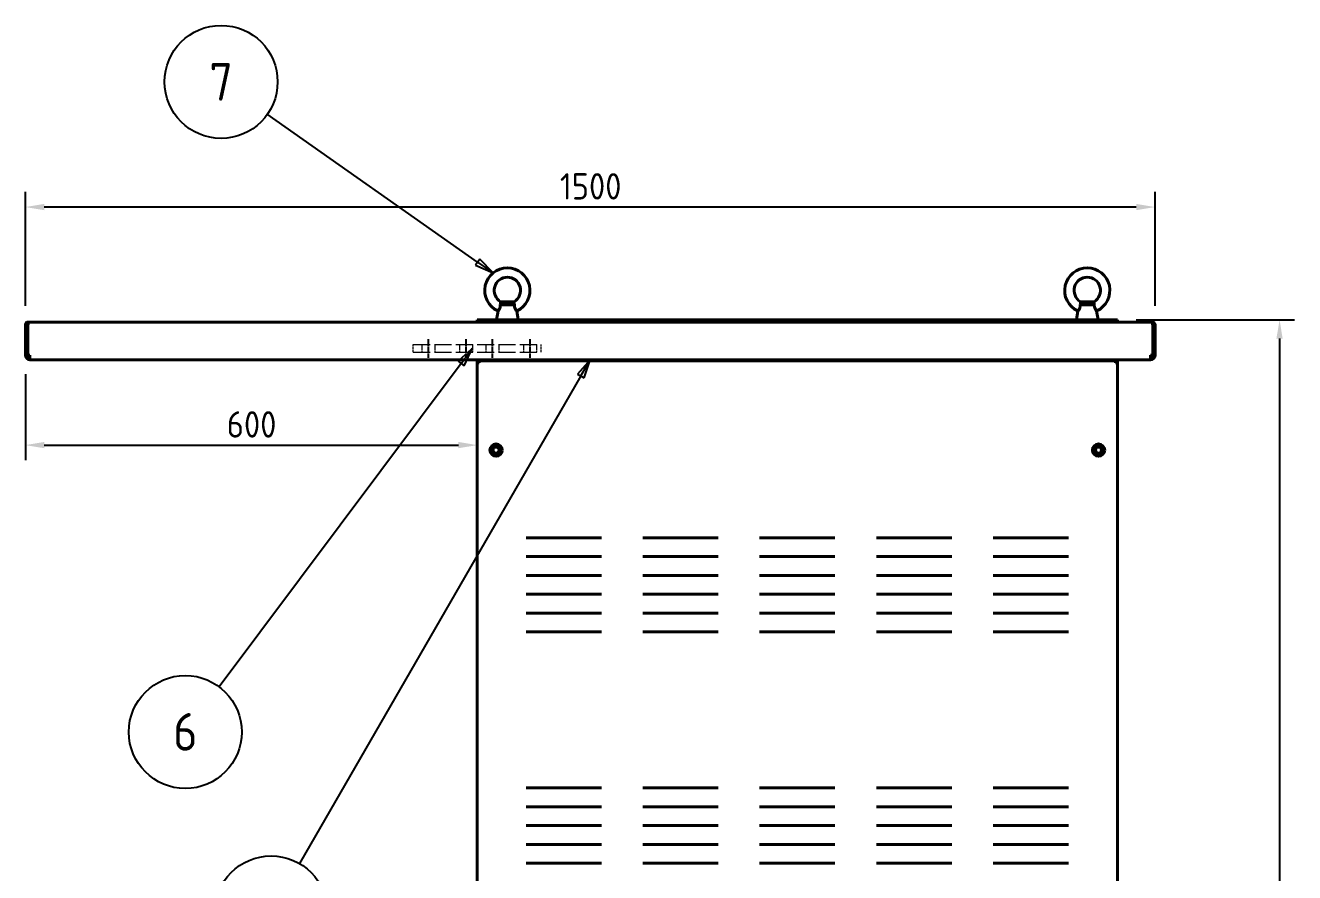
# Model space of a CAD drawing. Header units: millimetres. Extents: x 0 to 51860, y 0 to 5940.
# Drawn here: x 1869 to 3554, y 2677 to 3802 of the extents above; entities that cross this region are included whole.
import ezdxf

# ---------------------------------------------------------------- set-up
doc = ezdxf.new("R2010")
doc.units = ezdxf.units.MM
doc.header["$LTSCALE"] = 10
doc.linetypes.add('CHAIN', pattern=[0.3543, 0.2362, -0.0295, 0.0591, -0.0295])
doc.linetypes.add('DASHED', pattern=[0.2067, 0.1654, -0.0413])
for name, color, linetype, lineweight in [('가려진 것(ISO)', 2, 'DASHED', 18), ('가시적인 것(ISO)', 3, 'Continuous', 40), ('기호(ISO)', 5, 'Continuous', 25), ('중심선(ISO)', 1, 'Continuous', 25), ('치수(ISO)', 2, 'Continuous', 25)]:
    doc.layers.add(name, color=color, linetype=linetype, lineweight=lineweight)
doc.styles.add('부품번호텍스트_PSTEK_POSCO', font='isocp.shx')
doc.styles.add('치수 텍스트_PSTEK_POSCO', font='isocp.shx')
doc.dimstyles.new('치수_PSTEK_POSCO', dxfattribs={"dimscale": 10, "dimtxt": 3.5, "dimasz": 2.5, "dimexe": 2, "dimexo": 2.5, "dimgap": 1, "dimtad": 1, "dimrnd": 1e-08, "dimdsep": 46, "dimtxsty": '치수 텍스트_PSTEK_POSCO', "dimcen": 0.09, "dimdle": 10, "dimclrd": 7, "dimclre": 7, "dimclrt": 2, "dimadec": 1, "dimazin": 2, "dimtfac": 1, "dimtmove": 0, "dimatfit": 3, "dimfxl": 0, "dimtolj": 1, "dimlwd": -1, "dimlwe": -1, "dimarcsym": 0})

# ---------------------------------------------------------------- blocks, each defined once
blk = doc.blocks.new('*D23')
at = {"layer": 'Defpoints', "color": 0}
for p in [(1869, 3560.7), (1869, 3404.5), (3369, 3404.5)]:
    blk.add_point(p, dxfattribs=at)
at = {"layer": '치수(ISO)', "color": 7}
for p, q in [((1869, 3429.5), (1869, 3580.7)), ((3369, 3429.5), (3369, 3580.7)), ((3344, 3560.7), (1894, 3560.7))]:
    blk.add_line(p, q, dxfattribs=at)
for points in [[(1894, 3564.9), (1894, 3556.5), (1869, 3560.7)], [(3344, 3564.9), (3344, 3556.5), (3369, 3560.7)]]:
    blk.add_solid(points, dxfattribs=at)
at = {"layer": '치수(ISO)', "color": 2, "insert": (2578.8, 3588.2), "char_height": 35, "attachment_point": 4, "style": '치수 텍스트_PSTEK_POSCO'}
blk.add_mtext('\\A1;1500', dxfattribs=at)
blk = doc.blocks.new('*D25')
at = {"layer": 'Defpoints', "color": 0}
for p in [(1869, 3364), (2469, 3247.6), (2469, 3244.6)]:
    blk.add_point(p, dxfattribs=at)
at = {"layer": '치수(ISO)', "color": 7}
for p, q in [((1869, 3339), (1869, 3224.6)), ((1894, 3244.6), (2444, 3244.6))]:
    blk.add_line(p, q, dxfattribs=at)
for points in [[(1894, 3248.8), (1894, 3240.5), (1869, 3244.6)], [(2444, 3248.8), (2444, 3240.5), (2469, 3244.6)]]:
    blk.add_solid(points, dxfattribs=at)
at = {"layer": '치수(ISO)', "color": 2, "insert": (2136.5, 3272.1), "char_height": 35, "attachment_point": 4, "style": '치수 텍스트_PSTEK_POSCO'}
blk.add_mtext('\\A1;600', dxfattribs=at)
blk = doc.blocks.new('*D30')
at = {"layer": 'Defpoints', "color": 0}
for p in [(3319, 3411), (3319, 1803), (3534.4, 1803)]:
    blk.add_point(p, dxfattribs=at)
at = {"layer": '치수(ISO)', "color": 7}
for p, q in [((3344, 3411), (3554.4, 3411)), ((3534.4, 3386), (3534.4, 1828)), ((3344, 1803), (3554.4, 1803))]:
    blk.add_line(p, q, dxfattribs=at)
for points in [[(3530.2, 3386), (3538.5, 3386), (3534.4, 3411)], [(3530.2, 1828), (3538.5, 1828), (3534.4, 1803)]]:
    blk.add_solid(points, dxfattribs=at)
at = {"layer": '치수(ISO)', "color": 2, "insert": (3506.9, 2566.8), "char_height": 35, "attachment_point": 4, "rotation": 90, "style": '치수 텍스트_PSTEK_POSCO'}
blk.add_mtext('\\A1;1608', dxfattribs=at)
blk = doc.blocks.new('품번기호3')
at = {"layer": '기호(ISO)', "color": 7}
for p, q in [((245.16, 335), (246.25, 337.3)), ((245.5, 336.3), (246.25, 337.3)), ((246.25, 337.3), (245.5, 336.63)), ((245.3, 336.45), (244.35, 335.6)), ((244.35, 335.6), (245.16, 335)), ((244.76, 335.3), (245.32, 336.05)), ((244.76, 335.3), (212.62, 292.35))]:
    blk.add_line(p, q, dxfattribs=at)
at = {"layer": '기호(ISO)', "color": 7, "flags": 128}
blk.add_lwpolyline([(245.16, 335), (246.25, 337.3)], dxfattribs=at)
at = {"layer": '기호(ISO)'}
blk.add_circle((208.14, 286.37), 7.5, dxfattribs=at)
at = {"layer": '기호(ISO)', "color": 7}
blk.add_solid([(245.16, 335), (246.25, 337.3), (244.35, 335.6), (245.16, 335)], dxfattribs=at)
at = {"layer": '기호(ISO)', "color": 7, "insert": (208.14, 286.39), "char_height": 5, "attachment_point": 5, "style": '부품번호텍스트_PSTEK_POSCO'}
blk.add_mtext('6', dxfattribs=at)
blk = doc.blocks.new('품번기호4')
at = {"layer": '기호(ISO)', "color": 7}
for p, q in [((246.95, 348.76), (219, 368.4)), ((247.24, 349.17), (246.67, 348.35)), ((249, 347.32), (247.24, 349.17)), ((246.67, 348.35), (249, 347.32)), ((246.95, 348.76), (249, 347.32))]:
    blk.add_line(p, q, dxfattribs=at)
at = {"layer": '기호(ISO)', "color": 7, "flags": 128}
blk.add_lwpolyline([(246.67, 348.35), (249, 347.32)], dxfattribs=at)
at = {"layer": '기호(ISO)'}
blk.add_circle((212.89, 372.69), 7.5, dxfattribs=at)
at = {"layer": '기호(ISO)', "color": 7}
blk.add_solid([(246.67, 348.35), (249, 347.32), (247.24, 349.17), (246.67, 348.35)], dxfattribs=at)
at = {"layer": '기호(ISO)', "color": 7, "insert": (212.89, 372.7), "char_height": 5, "attachment_point": 5, "style": '부품번호텍스트_PSTEK_POSCO'}
blk.add_mtext('7', dxfattribs=at)
blk = doc.blocks.new('품번기호5')
at = {"layer": '기호(ISO)', "color": 7}
for p, q in [((261.9, 335.8), (260.22, 333.89)), ((260.65, 333.64), (261.9, 335.8)), ((261.09, 333.39), (261.9, 335.8)), ((260.22, 333.89), (261.09, 333.39)), ((260.65, 333.64), (223.28, 268.91))]:
    blk.add_line(p, q, dxfattribs=at)
at = {"layer": '기호(ISO)', "color": 7, "flags": 128}
blk.add_lwpolyline([(261.09, 333.39), (261.9, 335.8)], dxfattribs=at)
at = {"layer": '기호(ISO)'}
blk.add_circle((219.53, 262.41), 7.5, dxfattribs=at)
at = {"layer": '기호(ISO)', "color": 7}
blk.add_solid([(261.09, 333.39), (261.9, 335.8), (260.22, 333.89), (261.09, 333.39)], dxfattribs=at)
at = {"layer": '기호(ISO)', "color": 7, "insert": (219.53, 262.44), "char_height": 5, "attachment_point": 5, "style": '부품번호텍스트_PSTEK_POSCO'}
blk.add_mtext('3', dxfattribs=at)

msp = doc.modelspace()

# ---------------------------------------------------------------- linework, layer by layer
at = {"layer": '가려진 것(ISO)', "ltscale": 1.904597}
for p, q in [((2384.0311, 3368.0063), (2384.0311, 3378.0063)), ((2395.5311, 3378.0063), (2395.5311, 3368.0063)), ((2412.5311, 3378.0063), (2412.5311, 3368.0063)), ((2445.5311, 3378.0063), (2445.5311, 3368.0063)), ((2462.5311, 3378.0063), (2462.5311, 3368.0063)), ((2480.5311, 3378.0063), (2480.5311, 3368.0063)), ((2497.5311, 3378.0063), (2497.5311, 3368.0063)), ((2530.5311, 3378.0063), (2530.5311, 3368.0063)), ((2547.5311, 3378.0063), (2547.5311, 3368.0063)), ((2554.0311, 3368.0063), (2554.0311, 3378.0063))]:
    msp.add_line(p, q, dxfattribs=at)
at = {"layer": '가려진 것(ISO)', "ltscale": 13.707466}
for p, q in [((2384.0311, 3378.0063), (2554.0311, 3378.0063)), ((2384.0311, 3368.0063), (2554.0311, 3368.0063))]:
    msp.add_line(p, q, dxfattribs=at)
at = {"layer": '가시적인 것(ISO)'}
for p, q in [((2496.6208, 3422.6935), (2494.56, 3411.0063)), ((2499.6848, 3431.0063), (2518.3773, 3431.0063)), ((2499.9485, 3435.0477), (2518.1136, 3435.0477)), ((2521.4413, 3422.6935), (2523.5021, 3411.0063)), ((3266.6208, 3422.6935), (3264.56, 3411.0063)), ((3269.6848, 3431.0063), (3288.3773, 3431.0063)), ((3269.9485, 3435.0477), (3288.1136, 3435.0477)), ((3291.4413, 3422.6935), (3293.5021, 3411.0063)), ((1869.0311, 3404.5063), (1869.0311, 3364.0063)), ((1872.0311, 3404.5063), (1869.0311, 3404.5063)), ((1872.0311, 3404.5063), (1872.0311, 3364.0063)), ((1872.1018, 3404.5063), (1872.5311, 3404.5063)), ((1872.1018, 3364.0063), (1872.1018, 3404.5063)), ((1872.5311, 3408.0063), (3365.5311, 3408.0063)), ((1872.5311, 3408.0063), (1872.5311, 3404.5063)), ((2469.0311, 3411.0063), (2469.0311, 3408.0063)), ((2479.0311, 3411.0063), (2469.0311, 3411.0063)), ((2479.0311, 3408.0063), (2479.0311, 3411.0063)), ((3309.0311, 3411.0063), (2479.0311, 3411.0063)), ((3319.0311, 3411.0063), (3309.0311, 3411.0063)), ((3309.0311, 3411.0063), (3309.0311, 3408.0063)), ((3319.0311, 3408.0063), (3319.0311, 3411.0063)), ((3365.5311, 3404.5063), (3365.5311, 3408.0063)), ((3365.5311, 3404.5063), (3365.9603, 3404.5063)), ((3365.9603, 3404.5063), (3365.9603, 3364.0063)), ((3366.0311, 3404.5063), (3366.0311, 3364.0063)), ((3366.0311, 3404.5063), (3369.0311, 3404.5063)), ((3369.0311, 3364.0063), (3369.0311, 3404.5063)), ((1869.0311, 3364.0063), (1872.0311, 3364.0063)), ((1872.1018, 3364.0063), (1875.0311, 3364.0063)), ((1875.0311, 3364.0063), (1875.0311, 3358.0063)), ((3363.0311, 3358.0063), (1875.0311, 3358.0063)), ((2469.0311, 3358.0063), (2469.0311, 3354.4356)), ((2469.0311, 3354.4356), (2469.0311, 3354.0063)), ((2471.0311, 3354.4356), (2469.0311, 3354.4356)), ((2471.5311, 3354.0063), (2469.0311, 3354.0063)), ((2469.0311, 1812.0063), (2469.0311, 3354.0063)), ((2471.0311, 3354.0063), (2471.0311, 3354.4356)), ((2471.5311, 3356.5063), (2471.1018, 3356.5063)), ((2471.1018, 3354.5063), (2471.1018, 3356.5063)), ((2471.5311, 3354.5063), (2471.1018, 3354.5063)), ((2471.5311, 3356.5063), (2471.5311, 3354.0063)), ((2471.5311, 3356.5063), (3316.5311, 3356.5063)), ((3316.9603, 3356.5063), (3316.5311, 3356.5063)), ((3316.5311, 3354.0063), (3316.5311, 3356.5063)), ((3316.5311, 3354.5063), (3316.9603, 3354.5063)), ((3319.0311, 3354.0063), (3316.5311, 3354.0063)), ((3316.9603, 3354.5063), (3316.9603, 3356.5063)), ((3317.0311, 3354.4356), (3319.0311, 3354.4356)), ((3317.0311, 3354.0063), (3317.0311, 3354.4356)), ((3319.0311, 3358.0063), (3319.0311, 3354.4356)), ((3319.0311, 3354.0063), (3319.0311, 3354.4356)), ((3319.0311, 3354.0063), (3319.0311, 1812.0063)), ((3363.0311, 3358.0063), (3363.0311, 3364.0063)), ((3363.0311, 3364.0063), (3365.9603, 3364.0063)), ((3366.0311, 3364.0063), (3369.0311, 3364.0063)), ((2534.0311, 3121.5063), (2535.2311, 3121.5063)), ((2535.2311, 3121.5063), (2538.4311, 3121.5063)), ((2542.0311, 3121.5063), (2538.4311, 3121.5063)), ((2626.0311, 3121.5063), (2542.0311, 3121.5063)), ((2629.6311, 3121.5063), (2626.0311, 3121.5063)), ((2629.6311, 3121.5063), (2632.8311, 3121.5063)), ((2632.8311, 3121.5063), (2634.0311, 3121.5063)), ((2689.0311, 3121.5063), (2690.2311, 3121.5063)), ((2690.2311, 3121.5063), (2693.4311, 3121.5063)), ((2697.0311, 3121.5063), (2693.4311, 3121.5063)), ((2781.0311, 3121.5063), (2697.0311, 3121.5063)), ((2784.6311, 3121.5063), (2781.0311, 3121.5063)), ((2784.6311, 3121.5063), (2787.8311, 3121.5063)), ((2787.8311, 3121.5063), (2789.0311, 3121.5063)), ((2844.0311, 3121.5063), (2845.2311, 3121.5063)), ((2845.2311, 3121.5063), (2848.4311, 3121.5063)), ((2852.0311, 3121.5063), (2848.4311, 3121.5063)), ((2936.0311, 3121.5063), (2852.0311, 3121.5063)), ((2939.6311, 3121.5063), (2936.0311, 3121.5063)), ((2939.6311, 3121.5063), (2942.8311, 3121.5063)), ((2942.8311, 3121.5063), (2944.0311, 3121.5063)), ((2999.0311, 3121.5063), (3000.2311, 3121.5063)), ((3000.2311, 3121.5063), (3003.4311, 3121.5063)), ((3007.0311, 3121.5063), (3003.4311, 3121.5063)), ((3091.0311, 3121.5063), (3007.0311, 3121.5063)), ((3094.6311, 3121.5063), (3091.0311, 3121.5063)), ((3094.6311, 3121.5063), (3097.8311, 3121.5063)), ((3097.8311, 3121.5063), (3099.0311, 3121.5063)), ((3154.0311, 3121.5063), (3155.2311, 3121.5063)), ((3155.2311, 3121.5063), (3158.4311, 3121.5063)), ((3162.0311, 3121.5063), (3158.4311, 3121.5063)), ((3246.0311, 3121.5063), (3162.0311, 3121.5063)), ((3249.6311, 3121.5063), (3246.0311, 3121.5063)), ((3249.6311, 3121.5063), (3252.8311, 3121.5063)), ((3252.8311, 3121.5063), (3254.0311, 3121.5063)), ((2534.0311, 3096.5063), (2535.2311, 3096.5063)), ((2535.2311, 3096.5063), (2538.4311, 3096.5063)), ((2542.0311, 3096.5063), (2538.4311, 3096.5063)), ((2626.0311, 3096.5063), (2542.0311, 3096.5063)), ((2629.6311, 3096.5063), (2626.0311, 3096.5063)), ((2629.6311, 3096.5063), (2632.8311, 3096.5063)), ((2632.8311, 3096.5063), (2634.0311, 3096.5063)), ((2689.0311, 3096.5063), (2690.2311, 3096.5063)), ((2690.2311, 3096.5063), (2693.4311, 3096.5063)), ((2697.0311, 3096.5063), (2693.4311, 3096.5063)), ((2781.0311, 3096.5063), (2697.0311, 3096.5063)), ((2784.6311, 3096.5063), (2781.0311, 3096.5063)), ((2784.6311, 3096.5063), (2787.8311, 3096.5063)), ((2787.8311, 3096.5063), (2789.0311, 3096.5063)), ((2844.0311, 3096.5063), (2845.2311, 3096.5063)), ((2845.2311, 3096.5063), (2848.4311, 3096.5063)), ((2852.0311, 3096.5063), (2848.4311, 3096.5063)), ((2936.0311, 3096.5063), (2852.0311, 3096.5063)), ((2939.6311, 3096.5063), (2936.0311, 3096.5063)), ((2939.6311, 3096.5063), (2942.8311, 3096.5063)), ((2942.8311, 3096.5063), (2944.0311, 3096.5063)), ((2999.0311, 3096.5063), (3000.2311, 3096.5063)), ((3000.2311, 3096.5063), (3003.4311, 3096.5063)), ((3007.0311, 3096.5063), (3003.4311, 3096.5063)), ((3091.0311, 3096.5063), (3007.0311, 3096.5063)), ((3094.6311, 3096.5063), (3091.0311, 3096.5063)), ((3094.6311, 3096.5063), (3097.8311, 3096.5063)), ((3097.8311, 3096.5063), (3099.0311, 3096.5063)), ((3154.0311, 3096.5063), (3155.2311, 3096.5063)), ((3155.2311, 3096.5063), (3158.4311, 3096.5063)), ((3162.0311, 3096.5063), (3158.4311, 3096.5063)), ((3246.0311, 3096.5063), (3162.0311, 3096.5063)), ((3249.6311, 3096.5063), (3246.0311, 3096.5063)), ((3249.6311, 3096.5063), (3252.8311, 3096.5063)), ((3252.8311, 3096.5063), (3254.0311, 3096.5063)), ((2534.0311, 3071.5063), (2535.2311, 3071.5063)), ((2535.2311, 3071.5063), (2538.4311, 3071.5063)), ((2542.0311, 3071.5063), (2538.4311, 3071.5063)), ((2626.0311, 3071.5063), (2542.0311, 3071.5063)), ((2629.6311, 3071.5063), (2626.0311, 3071.5063)), ((2629.6311, 3071.5063), (2632.8311, 3071.5063)), ((2632.8311, 3071.5063), (2634.0311, 3071.5063)), ((2689.0311, 3071.5063), (2690.2311, 3071.5063)), ((2690.2311, 3071.5063), (2693.4311, 3071.5063)), ((2697.0311, 3071.5063), (2693.4311, 3071.5063)), ((2781.0311, 3071.5063), (2697.0311, 3071.5063)), ((2784.6311, 3071.5063), (2781.0311, 3071.5063)), ((2784.6311, 3071.5063), (2787.8311, 3071.5063)), ((2787.8311, 3071.5063), (2789.0311, 3071.5063)), ((2844.0311, 3071.5063), (2845.2311, 3071.5063)), ((2845.2311, 3071.5063), (2848.4311, 3071.5063)), ((2852.0311, 3071.5063), (2848.4311, 3071.5063)), ((2936.0311, 3071.5063), (2852.0311, 3071.5063)), ((2939.6311, 3071.5063), (2936.0311, 3071.5063)), ((2939.6311, 3071.5063), (2942.8311, 3071.5063)), ((2942.8311, 3071.5063), (2944.0311, 3071.5063)), ((2999.0311, 3071.5063), (3000.2311, 3071.5063)), ((3000.2311, 3071.5063), (3003.4311, 3071.5063)), ((3007.0311, 3071.5063), (3003.4311, 3071.5063)), ((3091.0311, 3071.5063), (3007.0311, 3071.5063)), ((3094.6311, 3071.5063), (3091.0311, 3071.5063)), ((3094.6311, 3071.5063), (3097.8311, 3071.5063)), ((3097.8311, 3071.5063), (3099.0311, 3071.5063)), ((3154.0311, 3071.5063), (3155.2311, 3071.5063)), ((3155.2311, 3071.5063), (3158.4311, 3071.5063)), ((3162.0311, 3071.5063), (3158.4311, 3071.5063)), ((3246.0311, 3071.5063), (3162.0311, 3071.5063)), ((3249.6311, 3071.5063), (3246.0311, 3071.5063)), ((3249.6311, 3071.5063), (3252.8311, 3071.5063)), ((3252.8311, 3071.5063), (3254.0311, 3071.5063)), ((2534.0311, 3046.5063), (2535.2311, 3046.5063)), ((2535.2311, 3046.5063), (2538.4311, 3046.5063)), ((2542.0311, 3046.5063), (2538.4311, 3046.5063)), ((2626.0311, 3046.5063), (2542.0311, 3046.5063)), ((2629.6311, 3046.5063), (2626.0311, 3046.5063)), ((2629.6311, 3046.5063), (2632.8311, 3046.5063)), ((2632.8311, 3046.5063), (2634.0311, 3046.5063)), ((2689.0311, 3046.5063), (2690.2311, 3046.5063)), ((2690.2311, 3046.5063), (2693.4311, 3046.5063)), ((2697.0311, 3046.5063), (2693.4311, 3046.5063)), ((2781.0311, 3046.5063), (2697.0311, 3046.5063)), ((2784.6311, 3046.5063), (2781.0311, 3046.5063)), ((2784.6311, 3046.5063), (2787.8311, 3046.5063)), ((2787.8311, 3046.5063), (2789.0311, 3046.5063)), ((2844.0311, 3046.5063), (2845.2311, 3046.5063)), ((2845.2311, 3046.5063), (2848.4311, 3046.5063)), ((2852.0311, 3046.5063), (2848.4311, 3046.5063)), ((2936.0311, 3046.5063), (2852.0311, 3046.5063)), ((2939.6311, 3046.5063), (2936.0311, 3046.5063)), ((2939.6311, 3046.5063), (2942.8311, 3046.5063)), ((2942.8311, 3046.5063), (2944.0311, 3046.5063)), ((2999.0311, 3046.5063), (3000.2311, 3046.5063)), ((3000.2311, 3046.5063), (3003.4311, 3046.5063)), ((3007.0311, 3046.5063), (3003.4311, 3046.5063)), ((3091.0311, 3046.5063), (3007.0311, 3046.5063)), ((3094.6311, 3046.5063), (3091.0311, 3046.5063)), ((3094.6311, 3046.5063), (3097.8311, 3046.5063)), ((3097.8311, 3046.5063), (3099.0311, 3046.5063)), ((3154.0311, 3046.5063), (3155.2311, 3046.5063)), ((3155.2311, 3046.5063), (3158.4311, 3046.5063)), ((3162.0311, 3046.5063), (3158.4311, 3046.5063)), ((3246.0311, 3046.5063), (3162.0311, 3046.5063)), ((3249.6311, 3046.5063), (3246.0311, 3046.5063)), ((3249.6311, 3046.5063), (3252.8311, 3046.5063)), ((3252.8311, 3046.5063), (3254.0311, 3046.5063)), ((2534.0311, 3021.5063), (2535.2311, 3021.5063)), ((2535.2311, 3021.5063), (2538.4311, 3021.5063)), ((2542.0311, 3021.5063), (2538.4311, 3021.5063)), ((2626.0311, 3021.5063), (2542.0311, 3021.5063)), ((2629.6311, 3021.5063), (2626.0311, 3021.5063)), ((2629.6311, 3021.5063), (2632.8311, 3021.5063)), ((2632.8311, 3021.5063), (2634.0311, 3021.5063)), ((2689.0311, 3021.5063), (2690.2311, 3021.5063)), ((2690.2311, 3021.5063), (2693.4311, 3021.5063)), ((2697.0311, 3021.5063), (2693.4311, 3021.5063)), ((2781.0311, 3021.5063), (2697.0311, 3021.5063)), ((2784.6311, 3021.5063), (2781.0311, 3021.5063)), ((2784.6311, 3021.5063), (2787.8311, 3021.5063)), ((2787.8311, 3021.5063), (2789.0311, 3021.5063)), ((2844.0311, 3021.5063), (2845.2311, 3021.5063)), ((2845.2311, 3021.5063), (2848.4311, 3021.5063)), ((2852.0311, 3021.5063), (2848.4311, 3021.5063)), ((2936.0311, 3021.5063), (2852.0311, 3021.5063)), ((2939.6311, 3021.5063), (2936.0311, 3021.5063)), ((2939.6311, 3021.5063), (2942.8311, 3021.5063)), ((2942.8311, 3021.5063), (2944.0311, 3021.5063)), ((2999.0311, 3021.5063), (3000.2311, 3021.5063)), ((3000.2311, 3021.5063), (3003.4311, 3021.5063)), ((3007.0311, 3021.5063), (3003.4311, 3021.5063)), ((3091.0311, 3021.5063), (3007.0311, 3021.5063)), ((3094.6311, 3021.5063), (3091.0311, 3021.5063)), ((3094.6311, 3021.5063), (3097.8311, 3021.5063)), ((3097.8311, 3021.5063), (3099.0311, 3021.5063)), ((3154.0311, 3021.5063), (3155.2311, 3021.5063)), ((3155.2311, 3021.5063), (3158.4311, 3021.5063)), ((3162.0311, 3021.5063), (3158.4311, 3021.5063)), ((3246.0311, 3021.5063), (3162.0311, 3021.5063)), ((3249.6311, 3021.5063), (3246.0311, 3021.5063)), ((3249.6311, 3021.5063), (3252.8311, 3021.5063)), ((3252.8311, 3021.5063), (3254.0311, 3021.5063)), ((2534.0311, 2996.5063), (2535.2311, 2996.5063)), ((2535.2311, 2996.5063), (2538.4311, 2996.5063)), ((2542.0311, 2996.5063), (2538.4311, 2996.5063)), ((2626.0311, 2996.5063), (2542.0311, 2996.5063)), ((2629.6311, 2996.5063), (2626.0311, 2996.5063)), ((2629.6311, 2996.5063), (2632.8311, 2996.5063)), ((2632.8311, 2996.5063), (2634.0311, 2996.5063)), ((2689.0311, 2996.5063), (2690.2311, 2996.5063)), ((2690.2311, 2996.5063), (2693.4311, 2996.5063)), ((2697.0311, 2996.5063), (2693.4311, 2996.5063)), ((2781.0311, 2996.5063), (2697.0311, 2996.5063)), ((2784.6311, 2996.5063), (2781.0311, 2996.5063)), ((2784.6311, 2996.5063), (2787.8311, 2996.5063)), ((2787.8311, 2996.5063), (2789.0311, 2996.5063)), ((2844.0311, 2996.5063), (2845.2311, 2996.5063)), ((2845.2311, 2996.5063), (2848.4311, 2996.5063)), ((2852.0311, 2996.5063), (2848.4311, 2996.5063)), ((2936.0311, 2996.5063), (2852.0311, 2996.5063)), ((2939.6311, 2996.5063), (2936.0311, 2996.5063)), ((2939.6311, 2996.5063), (2942.8311, 2996.5063)), ((2942.8311, 2996.5063), (2944.0311, 2996.5063)), ((2999.0311, 2996.5063), (3000.2311, 2996.5063)), ((3000.2311, 2996.5063), (3003.4311, 2996.5063)), ((3007.0311, 2996.5063), (3003.4311, 2996.5063)), ((3091.0311, 2996.5063), (3007.0311, 2996.5063)), ((3094.6311, 2996.5063), (3091.0311, 2996.5063)), ((3094.6311, 2996.5063), (3097.8311, 2996.5063)), ((3097.8311, 2996.5063), (3099.0311, 2996.5063)), ((3154.0311, 2996.5063), (3155.2311, 2996.5063)), ((3155.2311, 2996.5063), (3158.4311, 2996.5063)), ((3162.0311, 2996.5063), (3158.4311, 2996.5063)), ((3246.0311, 2996.5063), (3162.0311, 2996.5063)), ((3249.6311, 2996.5063), (3246.0311, 2996.5063)), ((3249.6311, 2996.5063), (3252.8311, 2996.5063)), ((3252.8311, 2996.5063), (3254.0311, 2996.5063)), ((2534.0311, 2789.5063), (2535.2311, 2789.5063)), ((2535.2311, 2789.5063), (2538.4311, 2789.5063)), ((2542.0311, 2789.5063), (2538.4311, 2789.5063)), ((2626.0311, 2789.5063), (2542.0311, 2789.5063)), ((2629.6311, 2789.5063), (2626.0311, 2789.5063)), ((2629.6311, 2789.5063), (2632.8311, 2789.5063)), ((2632.8311, 2789.5063), (2634.0311, 2789.5063)), ((2689.0311, 2789.5063), (2690.2311, 2789.5063)), ((2690.2311, 2789.5063), (2693.4311, 2789.5063)), ((2697.0311, 2789.5063), (2693.4311, 2789.5063)), ((2781.0311, 2789.5063), (2697.0311, 2789.5063)), ((2784.6311, 2789.5063), (2781.0311, 2789.5063)), ((2784.6311, 2789.5063), (2787.8311, 2789.5063)), ((2787.8311, 2789.5063), (2789.0311, 2789.5063)), ((2844.0311, 2789.5063), (2845.2311, 2789.5063)), ((2845.2311, 2789.5063), (2848.4311, 2789.5063)), ((2852.0311, 2789.5063), (2848.4311, 2789.5063)), ((2936.0311, 2789.5063), (2852.0311, 2789.5063)), ((2939.6311, 2789.5063), (2936.0311, 2789.5063)), ((2939.6311, 2789.5063), (2942.8311, 2789.5063)), ((2942.8311, 2789.5063), (2944.0311, 2789.5063)), ((2999.0311, 2789.5063), (3000.2311, 2789.5063)), ((3000.2311, 2789.5063), (3003.4311, 2789.5063)), ((3007.0311, 2789.5063), (3003.4311, 2789.5063)), ((3091.0311, 2789.5063), (3007.0311, 2789.5063)), ((3094.6311, 2789.5063), (3091.0311, 2789.5063)), ((3094.6311, 2789.5063), (3097.8311, 2789.5063)), ((3097.8311, 2789.5063), (3099.0311, 2789.5063)), ((3154.0311, 2789.5063), (3155.2311, 2789.5063)), ((3155.2311, 2789.5063), (3158.4311, 2789.5063)), ((3162.0311, 2789.5063), (3158.4311, 2789.5063)), ((3246.0311, 2789.5063), (3162.0311, 2789.5063)), ((3249.6311, 2789.5063), (3246.0311, 2789.5063)), ((3249.6311, 2789.5063), (3252.8311, 2789.5063)), ((3252.8311, 2789.5063), (3254.0311, 2789.5063)), ((2534.0311, 2764.5063), (2535.2311, 2764.5063)), ((2535.2311, 2764.5063), (2538.4311, 2764.5063)), ((2542.0311, 2764.5063), (2538.4311, 2764.5063)), ((2626.0311, 2764.5063), (2542.0311, 2764.5063)), ((2629.6311, 2764.5063), (2626.0311, 2764.5063)), ((2629.6311, 2764.5063), (2632.8311, 2764.5063)), ((2632.8311, 2764.5063), (2634.0311, 2764.5063)), ((2689.0311, 2764.5063), (2690.2311, 2764.5063)), ((2690.2311, 2764.5063), (2693.4311, 2764.5063)), ((2697.0311, 2764.5063), (2693.4311, 2764.5063)), ((2781.0311, 2764.5063), (2697.0311, 2764.5063)), ((2784.6311, 2764.5063), (2781.0311, 2764.5063)), ((2784.6311, 2764.5063), (2787.8311, 2764.5063)), ((2787.8311, 2764.5063), (2789.0311, 2764.5063)), ((2844.0311, 2764.5063), (2845.2311, 2764.5063)), ((2845.2311, 2764.5063), (2848.4311, 2764.5063)), ((2852.0311, 2764.5063), (2848.4311, 2764.5063)), ((2936.0311, 2764.5063), (2852.0311, 2764.5063)), ((2939.6311, 2764.5063), (2936.0311, 2764.5063)), ((2939.6311, 2764.5063), (2942.8311, 2764.5063)), ((2942.8311, 2764.5063), (2944.0311, 2764.5063)), ((2999.0311, 2764.5063), (3000.2311, 2764.5063)), ((3000.2311, 2764.5063), (3003.4311, 2764.5063)), ((3007.0311, 2764.5063), (3003.4311, 2764.5063)), ((3091.0311, 2764.5063), (3007.0311, 2764.5063)), ((3094.6311, 2764.5063), (3091.0311, 2764.5063)), ((3094.6311, 2764.5063), (3097.8311, 2764.5063)), ((3097.8311, 2764.5063), (3099.0311, 2764.5063)), ((3154.0311, 2764.5063), (3155.2311, 2764.5063)), ((3155.2311, 2764.5063), (3158.4311, 2764.5063)), ((3162.0311, 2764.5063), (3158.4311, 2764.5063)), ((3246.0311, 2764.5063), (3162.0311, 2764.5063)), ((3249.6311, 2764.5063), (3246.0311, 2764.5063)), ((3249.6311, 2764.5063), (3252.8311, 2764.5063)), ((3252.8311, 2764.5063), (3254.0311, 2764.5063)), ((2534.0311, 2739.5063), (2535.2311, 2739.5063)), ((2535.2311, 2739.5063), (2538.4311, 2739.5063)), ((2542.0311, 2739.5063), (2538.4311, 2739.5063)), ((2626.0311, 2739.5063), (2542.0311, 2739.5063)), ((2629.6311, 2739.5063), (2626.0311, 2739.5063)), ((2629.6311, 2739.5063), (2632.8311, 2739.5063)), ((2632.8311, 2739.5063), (2634.0311, 2739.5063)), ((2689.0311, 2739.5063), (2690.2311, 2739.5063)), ((2690.2311, 2739.5063), (2693.4311, 2739.5063)), ((2697.0311, 2739.5063), (2693.4311, 2739.5063)), ((2781.0311, 2739.5063), (2697.0311, 2739.5063)), ((2784.6311, 2739.5063), (2781.0311, 2739.5063)), ((2784.6311, 2739.5063), (2787.8311, 2739.5063)), ((2787.8311, 2739.5063), (2789.0311, 2739.5063)), ((2844.0311, 2739.5063), (2845.2311, 2739.5063)), ((2845.2311, 2739.5063), (2848.4311, 2739.5063)), ((2852.0311, 2739.5063), (2848.4311, 2739.5063)), ((2936.0311, 2739.5063), (2852.0311, 2739.5063)), ((2939.6311, 2739.5063), (2936.0311, 2739.5063)), ((2939.6311, 2739.5063), (2942.8311, 2739.5063)), ((2942.8311, 2739.5063), (2944.0311, 2739.5063)), ((2999.0311, 2739.5063), (3000.2311, 2739.5063)), ((3000.2311, 2739.5063), (3003.4311, 2739.5063)), ((3007.0311, 2739.5063), (3003.4311, 2739.5063)), ((3091.0311, 2739.5063), (3007.0311, 2739.5063)), ((3094.6311, 2739.5063), (3091.0311, 2739.5063)), ((3094.6311, 2739.5063), (3097.8311, 2739.5063)), ((3097.8311, 2739.5063), (3099.0311, 2739.5063)), ((3154.0311, 2739.5063), (3155.2311, 2739.5063)), ((3155.2311, 2739.5063), (3158.4311, 2739.5063)), ((3162.0311, 2739.5063), (3158.4311, 2739.5063)), ((3246.0311, 2739.5063), (3162.0311, 2739.5063)), ((3249.6311, 2739.5063), (3246.0311, 2739.5063)), ((3249.6311, 2739.5063), (3252.8311, 2739.5063)), ((3252.8311, 2739.5063), (3254.0311, 2739.5063)), ((2534.0311, 2714.5063), (2535.2311, 2714.5063)), ((2535.2311, 2714.5063), (2538.4311, 2714.5063)), ((2542.0311, 2714.5063), (2538.4311, 2714.5063)), ((2626.0311, 2714.5063), (2542.0311, 2714.5063)), ((2629.6311, 2714.5063), (2626.0311, 2714.5063)), ((2629.6311, 2714.5063), (2632.8311, 2714.5063)), ((2632.8311, 2714.5063), (2634.0311, 2714.5063)), ((2689.0311, 2714.5063), (2690.2311, 2714.5063)), ((2690.2311, 2714.5063), (2693.4311, 2714.5063)), ((2697.0311, 2714.5063), (2693.4311, 2714.5063)), ((2781.0311, 2714.5063), (2697.0311, 2714.5063)), ((2784.6311, 2714.5063), (2781.0311, 2714.5063)), ((2784.6311, 2714.5063), (2787.8311, 2714.5063)), ((2787.8311, 2714.5063), (2789.0311, 2714.5063)), ((2844.0311, 2714.5063), (2845.2311, 2714.5063)), ((2845.2311, 2714.5063), (2848.4311, 2714.5063)), ((2852.0311, 2714.5063), (2848.4311, 2714.5063)), ((2936.0311, 2714.5063), (2852.0311, 2714.5063)), ((2939.6311, 2714.5063), (2936.0311, 2714.5063)), ((2939.6311, 2714.5063), (2942.8311, 2714.5063)), ((2942.8311, 2714.5063), (2944.0311, 2714.5063)), ((2999.0311, 2714.5063), (3000.2311, 2714.5063)), ((3000.2311, 2714.5063), (3003.4311, 2714.5063)), ((3007.0311, 2714.5063), (3003.4311, 2714.5063)), ((3091.0311, 2714.5063), (3007.0311, 2714.5063)), ((3094.6311, 2714.5063), (3091.0311, 2714.5063)), ((3094.6311, 2714.5063), (3097.8311, 2714.5063)), ((3097.8311, 2714.5063), (3099.0311, 2714.5063)), ((3154.0311, 2714.5063), (3155.2311, 2714.5063)), ((3155.2311, 2714.5063), (3158.4311, 2714.5063)), ((3162.0311, 2714.5063), (3158.4311, 2714.5063)), ((3246.0311, 2714.5063), (3162.0311, 2714.5063)), ((3249.6311, 2714.5063), (3246.0311, 2714.5063)), ((3249.6311, 2714.5063), (3252.8311, 2714.5063)), ((3252.8311, 2714.5063), (3254.0311, 2714.5063)), ((2534.0311, 2689.5063), (2535.2311, 2689.5063)), ((2535.2311, 2689.5063), (2538.4311, 2689.5063)), ((2542.0311, 2689.5063), (2538.4311, 2689.5063)), ((2626.0311, 2689.5063), (2542.0311, 2689.5063)), ((2629.6311, 2689.5063), (2626.0311, 2689.5063)), ((2629.6311, 2689.5063), (2632.8311, 2689.5063)), ((2632.8311, 2689.5063), (2634.0311, 2689.5063)), ((2689.0311, 2689.5063), (2690.2311, 2689.5063)), ((2690.2311, 2689.5063), (2693.4311, 2689.5063)), ((2697.0311, 2689.5063), (2693.4311, 2689.5063)), ((2781.0311, 2689.5063), (2697.0311, 2689.5063)), ((2784.6311, 2689.5063), (2781.0311, 2689.5063)), ((2784.6311, 2689.5063), (2787.8311, 2689.5063)), ((2787.8311, 2689.5063), (2789.0311, 2689.5063)), ((2844.0311, 2689.5063), (2845.2311, 2689.5063)), ((2845.2311, 2689.5063), (2848.4311, 2689.5063)), ((2852.0311, 2689.5063), (2848.4311, 2689.5063)), ((2936.0311, 2689.5063), (2852.0311, 2689.5063)), ((2939.6311, 2689.5063), (2936.0311, 2689.5063)), ((2939.6311, 2689.5063), (2942.8311, 2689.5063)), ((2942.8311, 2689.5063), (2944.0311, 2689.5063)), ((2999.0311, 2689.5063), (3000.2311, 2689.5063)), ((3000.2311, 2689.5063), (3003.4311, 2689.5063)), ((3007.0311, 2689.5063), (3003.4311, 2689.5063)), ((3091.0311, 2689.5063), (3007.0311, 2689.5063)), ((3094.6311, 2689.5063), (3091.0311, 2689.5063)), ((3094.6311, 2689.5063), (3097.8311, 2689.5063)), ((3097.8311, 2689.5063), (3099.0311, 2689.5063)), ((3154.0311, 2689.5063), (3155.2311, 2689.5063)), ((3155.2311, 2689.5063), (3158.4311, 2689.5063)), ((3162.0311, 2689.5063), (3158.4311, 2689.5063)), ((3246.0311, 2689.5063), (3162.0311, 2689.5063)), ((3249.6311, 2689.5063), (3246.0311, 2689.5063)), ((3249.6311, 2689.5063), (3252.8311, 2689.5063)), ((3252.8311, 2689.5063), (3254.0311, 2689.5063))]:
    msp.add_line(p, q, dxfattribs=at)
for centre, radius in [((2494.0311, 3238.0063), 8.25), ((2494.0311, 3238.0063), 6.25), ((2494.0311, 3238.0063), 4.25), ((2494.0311, 3238.0063), 4.2), ((2494.0311, 3238.0063), 4), ((3294.0311, 3238.0063), 8.25), ((3294.0311, 3238.0063), 6.25), ((3294.0311, 3238.0063), 4.25), ((3294.0311, 3238.0063), 4.2), ((3294.0311, 3238.0063), 4)]:
    msp.add_circle(centre, radius, dxfattribs=at)
for centre, radius, start, end in [((2509.0311, 3450.0063), 30, 294.4358823, 245.5641177), ((3279.0311, 3450.0063), 30, 294.4358823, 245.5641177), ((2509.0311, 3450.0063), 17.5, 301.2653201, 238.7346799), ((3279.0311, 3450.0063), 17.5, 301.2653201, 238.7346799), ((1872.5311, 3404.5063), 3.5, 90, 180), ((1872.5311, 3404.5063), 0.5, 90, 180), ((3365.5311, 3404.5063), 3.5, 0, 90), ((3365.5311, 3404.5063), 0.5, 0, 90), ((1875.0311, 3364.0063), 6, 180, 270), ((1875.0311, 3364.0063), 3, 180, 270), ((3363.0311, 3364.0063), 6, 270, 0), ((3363.0311, 3364.0063), 3, 270, 0)]:
    msp.add_arc(centre, radius, start, end, dxfattribs=at)
for points, knots in [([(2499.6848, 3431.0063), (2499.7126, 3430.2422), (2499.6746, 3429.4379), (2499.408, 3427.9066), (2499.2074, 3427.2148), (2498.6964, 3425.9165), (2498.3982, 3425.3345), (2497.7775, 3424.2698), (2497.462, 3423.812), (2496.9509, 3423.1076), (2496.7629, 3422.872), (2496.6393, 3422.7165), (2496.621, 3422.6934), (2496.6211, 3422.6933)], [0, 0, 0, 0, 0.24691501, 0.24691501, 0.466182162, 0.466182162, 0.683929103, 0.683929103, 0.924446877, 0.924446877, 1.170144129, 1.170144129, 1.274161163, 1.274161163, 1.274161163, 1.274161163]), ([(2499.9485, 3435.0477), (2499.9525, 3435.0091), (2499.9584, 3434.951), (2499.9905, 3434.5336), (2500.0147, 3434.1652), (2500.016, 3433.3492), (2500.0011, 3432.9291), (2499.9029, 3432.0162), (2499.8191, 3431.5219), (2499.6848, 3431.0063)], [0.7404860579, 0.7404860579, 0.7404860579, 0.7404860579, 0.9125915634, 0.9125915634, 1.1316523367, 1.1316523367, 1.3065871575, 1.3065871575, 1.4816267015, 1.4816267015, 1.4816267015, 1.4816267015]), ([(2518.3773, 3431.0063), (2518.1995, 3431.6888), (2518.1109, 3432.3343), (2518.0283, 3433.5608), (2518.0489, 3434.1254), (2518.0904, 3434.8162), (2518.1095, 3435.0041), (2518.1134, 3435.0455), (2518.1135, 3435.0469), (2518.1136, 3435.0477)], [0, 0, 0, 0, 0.2314173135, 0.2314173135, 0.499637318, 0.499637318, 0.7143467922, 0.7143467922, 0.7404860579, 0.7404860579, 0.7404860579, 0.7404860579]), ([(2521.4411, 3422.6933), (2521.441, 3422.6933), (2521.4106, 3422.7315), (2521.2428, 3422.9437), (2521.0426, 3423.1978), (2520.5101, 3423.9421), (2520.1785, 3424.4334), (2519.5324, 3425.5842), (2519.225, 3426.2213), (2518.7463, 3427.5739), (2518.5769, 3428.2522), (2518.3779, 3429.6514), (2518.3533, 3430.3447), (2518.3773, 3431.0063)], [1.274161163, 1.274161163, 1.274161163, 1.274161163, 1.407949279, 1.407949279, 1.646360142, 1.646360142, 1.892608462, 1.892608462, 2.122490871, 2.122490871, 2.33429974, 2.33429974, 2.547994382, 2.547994382, 2.547994382, 2.547994382]), ([(3269.6848, 3431.0063), (3269.7126, 3430.2422), (3269.6746, 3429.4379), (3269.408, 3427.9066), (3269.2074, 3427.2148), (3268.6964, 3425.9165), (3268.3982, 3425.3345), (3267.7775, 3424.2698), (3267.462, 3423.812), (3266.9509, 3423.1076), (3266.7629, 3422.872), (3266.6393, 3422.7165), (3266.621, 3422.6934), (3266.6211, 3422.6933)], [0, 0, 0, 0, 0.24691501, 0.24691501, 0.466182162, 0.466182162, 0.683929103, 0.683929103, 0.924446877, 0.924446877, 1.170144129, 1.170144129, 1.274161163, 1.274161163, 1.274161163, 1.274161163]), ([(3269.9485, 3435.0477), (3269.9525, 3435.0091), (3269.9584, 3434.951), (3269.9905, 3434.5336), (3270.0147, 3434.1652), (3270.016, 3433.3492), (3270.0011, 3432.9291), (3269.9029, 3432.0162), (3269.8191, 3431.5219), (3269.6848, 3431.0063)], [0.7404860579, 0.7404860579, 0.7404860579, 0.7404860579, 0.9125915634, 0.9125915634, 1.1316523367, 1.1316523367, 1.3065871575, 1.3065871575, 1.4816267015, 1.4816267015, 1.4816267015, 1.4816267015]), ([(3288.3773, 3431.0063), (3288.1995, 3431.6888), (3288.1109, 3432.3343), (3288.0283, 3433.5608), (3288.0489, 3434.1254), (3288.0904, 3434.8162), (3288.1095, 3435.0041), (3288.1134, 3435.0455), (3288.1135, 3435.0469), (3288.1136, 3435.0477)], [0, 0, 0, 0, 0.2314173135, 0.2314173135, 0.499637318, 0.499637318, 0.7143467922, 0.7143467922, 0.7404860579, 0.7404860579, 0.7404860579, 0.7404860579]), ([(3291.4411, 3422.6933), (3291.441, 3422.6933), (3291.4106, 3422.7315), (3291.2428, 3422.9437), (3291.0426, 3423.1978), (3290.5101, 3423.9421), (3290.1785, 3424.4334), (3289.5324, 3425.5842), (3289.225, 3426.2213), (3288.7463, 3427.5739), (3288.5769, 3428.2522), (3288.3779, 3429.6514), (3288.3533, 3430.3447), (3288.3773, 3431.0063)], [1.274161163, 1.274161163, 1.274161163, 1.274161163, 1.407949279, 1.407949279, 1.646360142, 1.646360142, 1.892608462, 1.892608462, 2.122490871, 2.122490871, 2.33429974, 2.33429974, 2.547994382, 2.547994382, 2.547994382, 2.547994382])]:
    msp.add_open_spline(points, degree=3, knots=knots, dxfattribs=at)
for points in [[(2471.0311, 3354.4356), (2471.0311, 3354.2925), (2471.0353, 3354.1494), (2471.0426, 3354.0063)], [(2471.1018, 3354.5063), (2471.2449, 3354.5063), (2471.388, 3354.5021), (2471.5311, 3354.4948)], [(3316.9603, 3354.5063), (3316.8172, 3354.5063), (3316.6742, 3354.5021), (3316.5311, 3354.4948)], [(3317.0311, 3354.4356), (3317.0311, 3354.2925), (3317.0268, 3354.1494), (3317.0195, 3354.0063)]]:
    msp.add_open_spline(points, degree=3, dxfattribs=at)
at = {"layer": '중심선(ISO)', "linetype": 'CHAIN', "ltscale": 2.777919}
for p, q in [((2404.0311, 3385.5063), (2404.0311, 3360.5063)), ((2454.0311, 3385.5063), (2454.0311, 3360.5063)), ((2489.0311, 3385.5063), (2489.0311, 3360.5063)), ((2539.0311, 3385.5063), (2539.0311, 3360.5063))]:
    msp.add_line(p, q, dxfattribs=at)

# ---------------------------------------------------------------- block references
at = {"layer": '기호(ISO)', "xscale": 10, "yscale": 10, "zscale": 10}
for name in ['품번기호4', '품번기호3', '품번기호5']:
    msp.add_blockref(name, (0, 0), dxfattribs=at)

# ---------------------------------------------------------------- dimensions: what is measured, and where the dimension line sits
at = {"layer": '치수(ISO)', "color": 7}
dim = msp.add_linear_dim(base=(1869.0311, 3560.6903), p1=(3369.0311, 3404.5063), p2=(1869.0311, 3404.5063), dimstyle='치수_PSTEK_POSCO', override={"dimdec": 2, "dimtp": 0, "dimtm": 0, "dimtdec": 2, "dimtofl": 0, "dimatfit": 1}, dxfattribs=at)
dim.commit()
dim.dimension.update_dxf_attribs({"geometry": '*D23', "text_midpoint": (2619.0311, 3560.6903), "dimtype": 160})
for base, p1, p2, angle, override, picture, middle in [((3534.3675, 1803.0063), (3319.0311, 3411.0063), (3319.0311, 1803.0063), 90, {"dimdec": 2, "dimtp": 0, "dimtm": 0, "dimtdec": 2, "dimtofl": 0, "dimatfit": 1}, '*D30', (3534.3675, 2607.0063)), ((2469.0311, 3244.6309), (1869.0311, 3364.0063), (2469.0311, 3247.6309), 180, {"dimdec": 2, "dimse2": 1, "dimtp": 0, "dimtm": 0, "dimtdec": 2, "dimtofl": 0, "dimatfit": 1}, '*D25', (2169.0311, 3244.6309))]:
    dim = msp.add_linear_dim(base=base, p1=p1, p2=p2, angle=angle, dimstyle='치수_PSTEK_POSCO', override=override, dxfattribs=at)
    dim.commit()
    dim.dimension.update_dxf_attribs({"geometry": picture, "text_midpoint": middle, "dimtype": 160})

doc.saveas('drawing.dxf')
